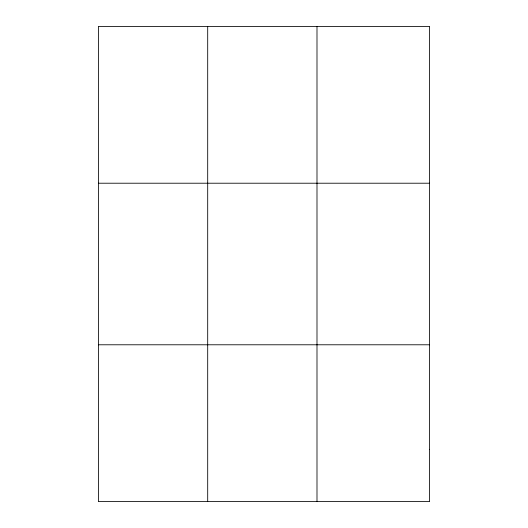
<?xml version="1.0" encoding="UTF-8"?>
<svg xmlns="http://www.w3.org/2000/svg" width="528" height="528" viewBox="0 0 528 528"><rect width="100%" height="100%" fill="white"/><g stroke="black" fill="none" stroke-linecap="round" stroke-linejoin="round"><path stroke-width="0.79" d="M207.695 26.4L207.695 501.6M316.991 26.4L316.991 501.6M98.399 183.216L429.601 183.216M98.399 344.784L429.601 344.784M429.601 449.328L429.601 501.6L98.399 501.6L98.399 26.4L429.601 26.4L429.601 449.328"/></g></svg>
